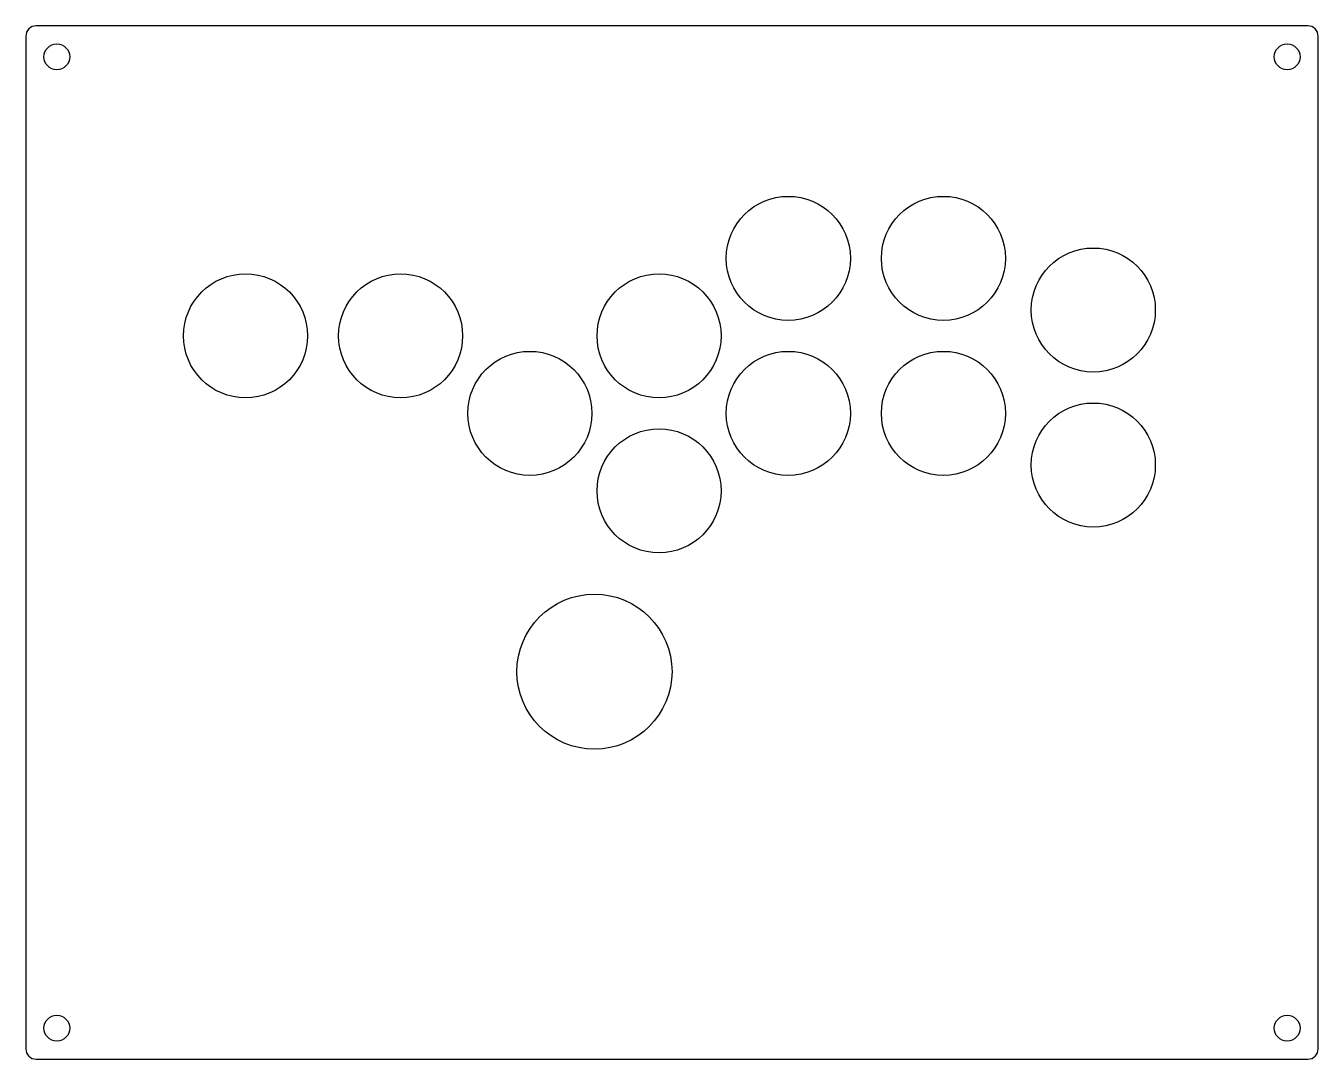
# Model space of a CAD drawing. Header units: millimetres. Extents: x -115 to 135, y -100 to 100.
import ezdxf

# ---------------------------------------------------------------- set-up
doc = ezdxf.new("R2010")
doc.units = ezdxf.units.MM
doc.layers.get('0').update_dxf_attribs({"linetype": 'CONTINUOUS'})

msp = doc.modelspace()

# ---------------------------------------------------------------- linework, layer by layer
msp.add_lwpolyline([(-113, -100), (133, -100, 0.414214), (135, -98), (135, 98, 0.414214), (133, 100), (-113, 100, 0.414214), (-115, 98), (-115, -98, 0.414214)], format="xyb", close=True)
for centre, radius in [((-109, 94), 2.5), ((129, 94), 2.5), ((32.5, 55), 12), ((62.5, 55), 12), ((91.5, 45), 12), ((-72.5, 40), 12), ((-42.5, 40), 12), ((7.5, 40), 12), ((-17.5, 25), 12), ((32.5, 25), 12), ((62.5, 25), 12), ((91.5, 15), 12), ((7.5, 10), 12), ((-5, -25), 15), ((-109, -94), 2.5), ((129, -94), 2.5)]:
    msp.add_circle(centre, radius)

doc.saveas('drawing.dxf')
